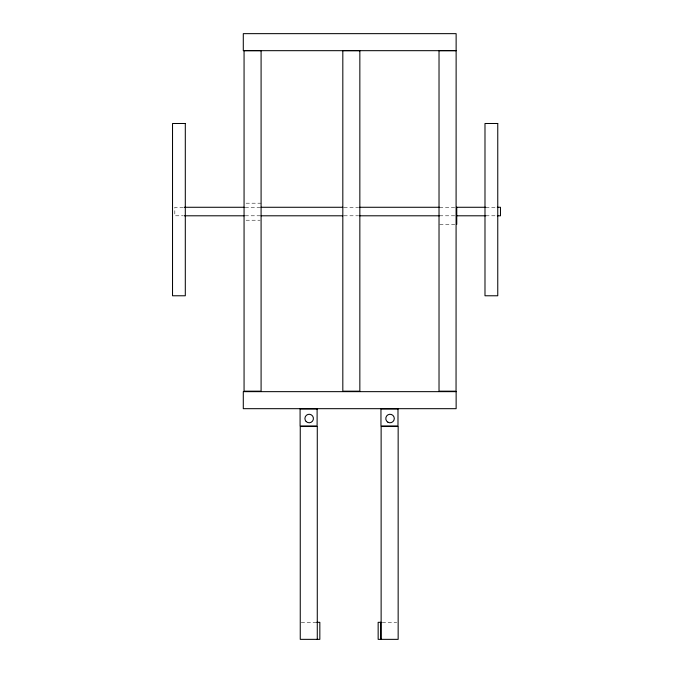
<?xml version="1.0" encoding="UTF-8"?>
<svg xmlns="http://www.w3.org/2000/svg" width="673" height="673" viewBox="0 0 673 673"><rect width="100%" height="100%" fill="white"/><g stroke="black" fill="none" stroke-linecap="round" stroke-linejoin="round"><path stroke-width="0.5" stroke-dasharray="3.37 2.52" d="M246.066 203.196L261.09 203.196M183.224 207.276L174.82 207.276L174.82 215.797L183.224 215.797M245.199 207.276L259.904 207.276M343.945 207.276L358.65 207.276M439.536 207.276L455.293 207.276M485.763 207.276L496.262 207.276M245.199 215.797L259.904 215.797M343.945 215.797L358.65 215.797M439.536 215.797L455.293 215.797M485.763 215.797L496.262 215.797M246.066 220.222L260.089 220.222M439.73 224.311L454.755 224.311M301.252 622.323L316.739 622.323M382.272 622.323L396.734 622.323"/><path stroke-width="1.01" d="M456.05 50.635L439.023 50.635L439.023 391.181L456.05 391.181L456.134 33.65L243.29 33.65L243.29 50.677L456.134 50.677M184.276 207.276L244.148 207.276M260.956 207.276L342.894 207.276M359.702 207.276L439.536 207.276M456.344 207.276L485.763 207.276M497.313 207.276L500.468 207.276L500.468 215.797L497.313 215.797M184.276 215.797L244.148 215.797M260.956 215.797L342.894 215.797M359.702 215.797L439.536 215.797M456.344 215.797L485.763 215.797M316.739 622.323L319.835 622.323L319.835 639.35L300.251 639.35L300.251 426.505L317.277 426.505L317.277 639.35M381.246 622.323L378.15 622.323L378.15 639.35L398.155 639.35L398.155 426.505L381.128 426.505L381.128 639.35M456.757 207.276L456.757 224.311M380.708 622.323L380.708 639.35M261.09 50.635L244.063 50.635L244.063 391.181L261.09 391.181L261.09 50.635M359.845 50.635L342.818 50.635L342.818 391.181L359.845 391.181L359.845 50.635M185.302 123.496L172.532 123.496L172.532 295.775L185.302 295.775L185.302 123.496M497.759 123.496L484.989 123.496L484.989 295.775L497.759 295.775L497.759 123.496M456.134 391.652L243.29 391.652L243.29 408.679L456.134 408.679L456.134 391.652M317.109 408.932L300.082 408.932L300.082 425.959L317.109 425.959L317.109 408.932M397.987 408.932L380.96 408.932L380.96 425.959L397.987 425.959L397.987 408.932M306.156 421.534A4.257 4.257 0 0 0 313.273 419.624A4.257 4.257 0 0 0 308.066 414.408A4.257 4.257 0 0 0 306.156 421.534M387.917 422.207A4.257 4.257 0 0 0 394.302 418.522A4.257 4.257 0 0 0 387.917 414.837A4.257 4.257 0 0 0 387.917 422.207"/></g></svg>
